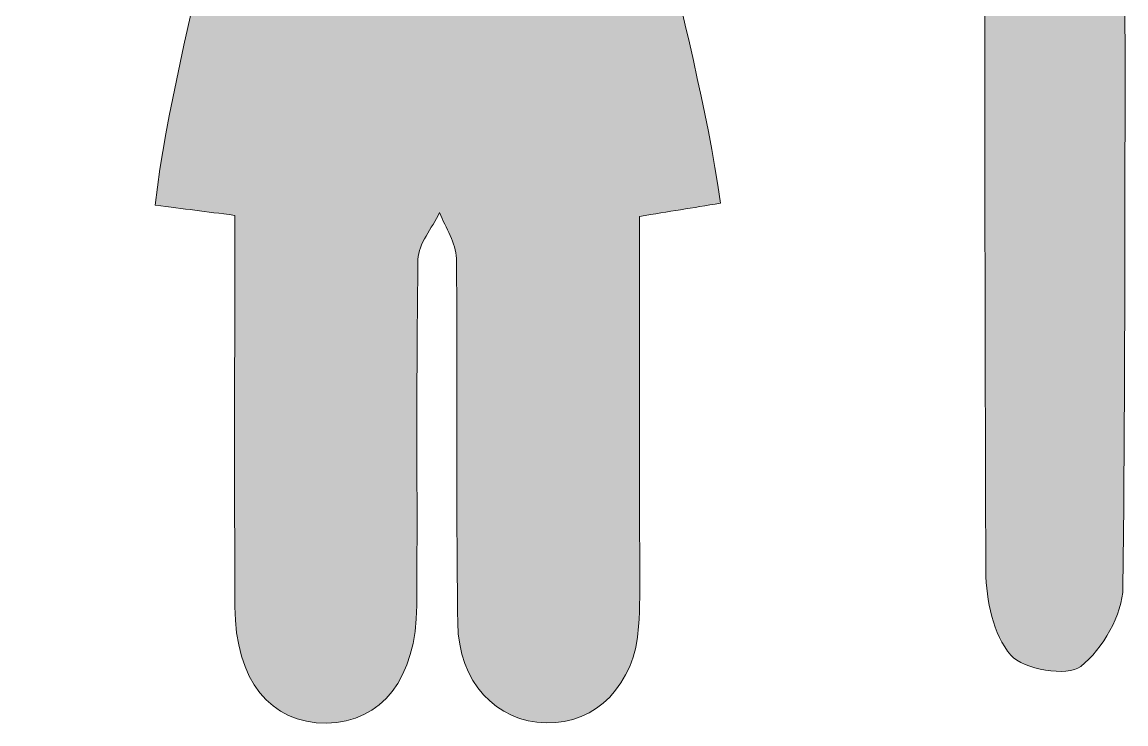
# Model space of a CAD drawing. Header units: inches. Extents: x 213 to 868, y -940 to -139.
# Drawn here: x 212.6 to 562.3, y -761.9 to -539.7 of the extents above; entities that cross this region are included whole.
import ezdxf

# ---------------------------------------------------------------- set-up
doc = ezdxf.new("R2010")
doc.units = ezdxf.units.IN
doc.header["$MEASUREMENT"] = 0
doc.layers.add('Layer 1', color=7, linetype='Continuous')

# ---------------------------------------------------------------- blocks, each defined once
blk = doc.blocks.new('block 3')
at = {"layer": 'Layer 1', "true_color": 0x040404}
h = blk.add_hatch(color=18, dxfattribs=at)
h.dxf.hatch_style = 2
edge = h.paths.add_edge_path()
edge.add_spline(control_points=[(561.92, -445.14), (561.92, -536.33), (562.28, -627.52), (561.34, -718.69), (561.25, -727.36), (554.9, -738.24), (547.99, -743.71), (543.75, -747.06), (529.74, -744.75), (525.79, -740.13), (520.28, -733.69), (517.95, -722.73), (517.91, -713.69), (517.43, -597.1), (517.59, -480.51), (517.59, -363.92), (517.59, -300.74), (517.57, -237.56), (517.6, -174.38), (517.61, -150.28), (524.07, -140.08), (539.32, -139.78), (554.74, -139.47), (561.91, -150.06), (561.91, -173.53), (561.95, -264.07), (561.93, -354.6), (561.92, -445.14)], knot_values=[0, 0, 0, 0, 1, 1, 1, 2, 2, 2, 3, 3, 3, 4, 4, 4, 5, 5, 5, 6, 6, 6, 7, 7, 7, 8, 8, 8, 9, 9, 9, 9], degree=3, periodic=1)
h = blk.add_hatch(color=18, dxfattribs=at)
h.dxf.hatch_style = 2
edge = h.paths.add_edge_path()
edge.add_spline(control_points=[(279.99, -600.92), (270.53, -599.7), (264.18, -598.88), (254.81, -597.67), (261.6, -537.08), (288.23, -479.36), (274.28, -416.77), (270.9, -438.07), (267.3, -459.34), (264.24, -480.69), (262.67, -491.64), (262.42, -502.77), (260.94, -513.73), (258.98, -528.21), (250.23, -535.82), (235.65, -535.12), (221.88, -534.45), (212.62, -525.88), (213.43, -512.71), (216.49, -462.76), (219.34, -412.53), (242.79, -366.6), (244.56, -363.13), (246.98, -360), (248.89, -356.6), (276.8, -306.85), (423.02, -300.18), (447.53, -372.01), (458.14, -403.09), (464.01, -435.85), (471.05, -468.07), (473.81, -480.7), (474.36, -493.91), (475.05, -506.9), (475.89, -522.71), (469.18, -533.96), (452.32, -535.04), (436.63, -536.05), (428.66, -526.89), (426.77, -511.65), (423.42, -484.55), (419.96, -457.45), (416.22, -430.4), (415.55, -425.57), (413.32, -420.95), (411.15, -414.18), (400.32, -478.61), (425.54, -536.31), (433.82, -597.08), (424.7, -598.57), (417.85, -599.68), (408.16, -601.25), (408.16, -631.97), (408.17, -662.95), (408.16, -693.94), (408.15, -706.32), (408.71, -718.75), (407.93, -731.08), (406.76, -749.61), (394.45, -761.93), (378.63, -761.61), (362.82, -761.29), (350.89, -748.75), (350.62, -729.93), (350.07, -691.48), (350.63, -653.02), (350.18, -614.56), (350.13, -609.71), (346.73, -604.89), (344.88, -600.06), (342.49, -605), (338.11, -609.91), (338.03, -614.89), (337.44, -651.38), (337.87, -687.89), (337.65, -724.39), (337.51, -747.61), (326.64, -761.39), (309, -761.65), (291.35, -761.92), (280.15, -748.02), (280.04, -724.9), (279.85, -683.91), (279.99, -642.93), (279.99, -600.92)], knot_values=[0, 0, 0, 0, 1, 1, 1, 2, 2, 2, 3, 3, 3, 4, 4, 4, 5, 5, 5, 6, 6, 6, 7, 7, 7, 8, 8, 8, 9, 9, 9, 10, 10, 10, 11, 11, 11, 12, 12, 12, 13, 13, 13, 14, 14, 14, 15, 15, 15, 16, 16, 16, 17, 17, 17, 18, 18, 18, 19, 19, 19, 20, 20, 20, 21, 21, 21, 22, 22, 22, 23, 23, 23, 24, 24, 24, 25, 25, 25, 26, 26, 26, 27, 27, 27, 28, 28, 28, 28], degree=3, periodic=1)
at = {"layer": 'Layer 1', "lineweight": 0}
for points, knots in [([(561.92, -445.14), (561.92, -536.33), (562.28, -627.52), (561.34, -718.69), (561.25, -727.36), (554.9, -738.24), (547.99, -743.71), (543.75, -747.06), (529.74, -744.75), (525.79, -740.13), (520.28, -733.69), (517.95, -722.73), (517.91, -713.69), (517.43, -597.1), (517.59, -480.51), (517.59, -363.92), (517.59, -300.74), (517.57, -237.56), (517.6, -174.38), (517.61, -150.28), (524.07, -140.08), (539.32, -139.78), (554.74, -139.47), (561.91, -150.06), (561.91, -173.53), (561.95, -264.07), (561.93, -354.6), (561.92, -445.14)], [0, 0, 0, 0, 1, 1, 1, 2, 2, 2, 3, 3, 3, 4, 4, 4, 5, 5, 5, 6, 6, 6, 7, 7, 7, 8, 8, 8, 9, 9, 9, 9]), ([(279.99, -600.92), (270.53, -599.7), (264.18, -598.88), (254.81, -597.67), (261.6, -537.08), (288.23, -479.36), (274.28, -416.77), (270.9, -438.07), (267.3, -459.34), (264.24, -480.69), (262.67, -491.64), (262.42, -502.77), (260.94, -513.73), (258.98, -528.21), (250.23, -535.82), (235.65, -535.12), (221.88, -534.45), (212.62, -525.88), (213.43, -512.71), (216.49, -462.76), (219.34, -412.53), (242.79, -366.6), (244.56, -363.13), (246.98, -360), (248.89, -356.6), (276.8, -306.85), (423.02, -300.18), (447.53, -372.01), (458.14, -403.09), (464.01, -435.85), (471.05, -468.07), (473.81, -480.7), (474.36, -493.91), (475.05, -506.9), (475.89, -522.71), (469.18, -533.96), (452.32, -535.04), (436.63, -536.05), (428.66, -526.89), (426.77, -511.65), (423.42, -484.55), (419.96, -457.45), (416.22, -430.4), (415.55, -425.57), (413.32, -420.95), (411.15, -414.18), (400.32, -478.61), (425.54, -536.31), (433.82, -597.08), (424.7, -598.57), (417.85, -599.68), (408.16, -601.25), (408.16, -631.97), (408.17, -662.95), (408.16, -693.94), (408.15, -706.32), (408.71, -718.75), (407.93, -731.08), (406.76, -749.61), (394.45, -761.93), (378.63, -761.61), (362.82, -761.29), (350.89, -748.75), (350.62, -729.93), (350.07, -691.48), (350.63, -653.02), (350.18, -614.56), (350.13, -609.71), (346.73, -604.89), (344.88, -600.06), (342.49, -605), (338.11, -609.91), (338.03, -614.89), (337.44, -651.38), (337.87, -687.89), (337.65, -724.39), (337.51, -747.61), (326.64, -761.39), (309, -761.65), (291.35, -761.92), (280.15, -748.02), (280.04, -724.9), (279.85, -683.91), (279.99, -642.93), (279.99, -600.92)], [0, 0, 0, 0, 1, 1, 1, 2, 2, 2, 3, 3, 3, 4, 4, 4, 5, 5, 5, 6, 6, 6, 7, 7, 7, 8, 8, 8, 9, 9, 9, 10, 10, 10, 11, 11, 11, 12, 12, 12, 13, 13, 13, 14, 14, 14, 15, 15, 15, 16, 16, 16, 17, 17, 17, 18, 18, 18, 19, 19, 19, 20, 20, 20, 21, 21, 21, 22, 22, 22, 23, 23, 23, 24, 24, 24, 25, 25, 25, 26, 26, 26, 27, 27, 27, 28, 28, 28, 28])]:
    blk.add_open_spline(points, degree=3, knots=knots, dxfattribs=at)
blk = doc.blocks.new('block 2')
at = {"layer": 'Layer 1'}
blk.add_blockref('block 3', (0, 0), dxfattribs=at)

msp = doc.modelspace()

# ---------------------------------------------------------------- block references
at = {"layer": 'Layer 1'}
msp.add_blockref('block 2', (0, 0), dxfattribs=at)

doc.saveas('drawing.dxf')
